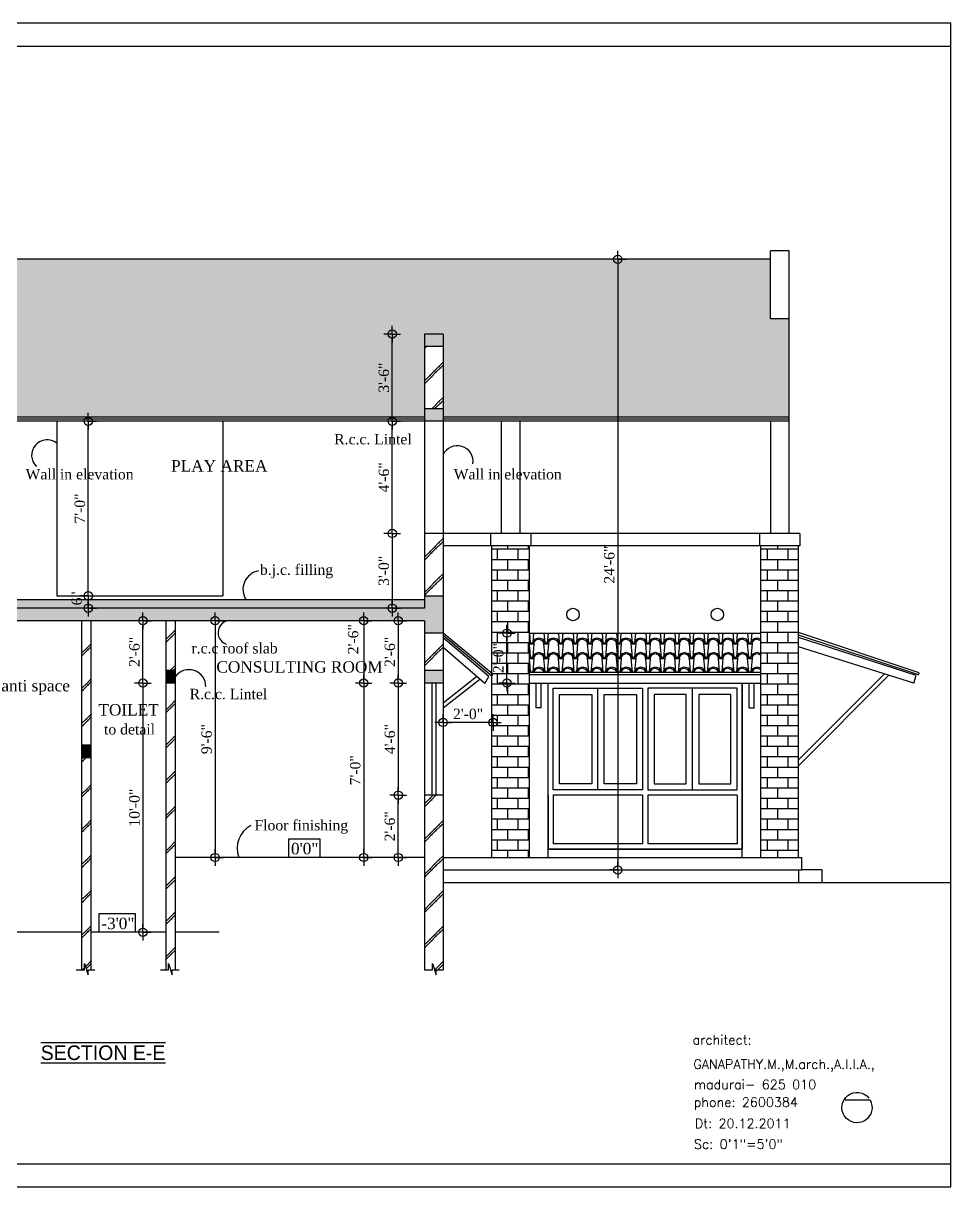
# Model space of a CAD drawing. Extents: x 7848 to 13228, y -2245 to 213.
# Drawn here: x 12782 to 13228, y -432 to 128 of the extents above; entities that cross this region are included whole.
import ezdxf
from ezdxf.enums import TextEntityAlignment as Align

# ---------------------------------------------------------------- set-up
doc = ezdxf.new("R2010")
doc.units = 0
doc.header["$LTSCALE"] = 20
doc.header["$MEASUREMENT"] = 0
doc.header["$PDMODE"] = 34
doc.header["$PDSIZE"] = 5
doc.layers.get('0').update_dxf_attribs({"linetype": 'CONTINUOUS'})
doc.layers.get('Defpoints').update_dxf_attribs({"linetype": 'CONTINUOUS'})
for name, color, linetype in [('border', 230, 'CONTINUOUS'), ('BORTEXT', 2, 'CONTINUOUS'), ('DETTEXT', 7, 'CONTINUOUS'), ('DIMLINE', 254, 'CONTINUOUS'), ('HATCH', 252, 'CONTINUOUS'), ('text', 2, 'CONTINUOUS'), ('TILE', 22, 'CONTINUOUS'), ('wall', 13, 'CONTINUOUS'), ('window', 4, 'CONTINUOUS'), ('window sill', 5, 'CONTINUOUS'), ('WOOD', 7, 'CONTINUOUS')]:
    doc.layers.add(name, color=color, linetype=linetype)
doc.layers.add('correct', color=230, linetype='CONTINUOUS', plot=False)
doc.styles.add('A', font='romans.shx')
doc.styles.add('style3', font='times_1.ttf')
doc.styles.add('style4', font='boos1_0.ttf')
doc.styles.add('style5', font='times_1.ttf')
doc.dimstyles.new('arch61', dxfattribs={"dimscale": 0, "dimtxt": 5, "dimasz": 2, "dimexe": 0.18, "dimexo": 0.0625, "dimgap": 1.5, "dimtad": 1, "dimzin": 3, "dimdsep": 46, "dimlunit": 4, "dimtxsty": 'style3', "dimblk": 'BLK', "dimcen": 0, "dimse1": 1, "dimse2": 1, "dimclrd": 256, "dimclrt": 3, "dimazin": 0, "dimtfac": 1, "dimtix": 1, "dimtmove": 2, "dimatfit": 3, "dimldrblk": 'NONE', "dimfxl": 0.18, "dimtolj": 1, "dimtzin": 0, "dimlwd": -1, "dimarcsym": 0})
pattern_1 = [(45, (72.228, 1035.557), (-8.485281, 8.485281), [3, 0]), (45, (71.521, 1036.264), (-8.485281, 8.485281), [3, 0])]

# ---------------------------------------------------------------- blocks, each defined once
blk = doc.blocks.new('BLK')
for q in [(-2, 0), (0, 2), (0, -2), (2, 0)]:
    blk.add_line((0, 0), q)
blk.add_circle((0, 0), 1)
blk = doc.blocks.new('*D485')
at = {"layer": 'Defpoints', "color": 0}
for p in [(12797.91, -63.54), (12813.09, -63.54), (12797.91, -147.54)]:
    blk.add_point(p, dxfattribs=at)
at = {"layer": 'DIMLINE'}
blk.add_line((12813.09, -145.54), (12813.09, -65.54), dxfattribs=at)
at = {"layer": 'DIMLINE', "xscale": 2, "yscale": 2, "zscale": 2}
for p, rotation in [((12813.09, -63.54), 90), ((12813.09, -147.54), 270)]:
    blk.add_blockref('BLK', p, dxfattribs=dict(at, rotation=rotation))
at = {"layer": 'DIMLINE', "color": 3, "insert": (12809.04, -105.54), "char_height": 5, "attachment_point": 5, "rotation": 90, "style": 'style3'}
blk.add_mtext('\\A1;7\'-0"', dxfattribs=at)
blk = doc.blocks.new('_None')
blk = doc.blocks.new('*D486')
at = {"layer": 'Defpoints', "color": 0}
for p in [(12822.61, -147.54), (12813.09, -153.54), (12822.61, -153.54)]:
    blk.add_point(p, dxfattribs=at)
at = {"layer": 'DIMLINE'}
for p, q in [((12813.09, -145.54), (12813.09, -143.54)), ((12813.09, -147.54), (12813.09, -153.54)), ((12813.09, -155.54), (12813.09, -157.54))]:
    blk.add_line(p, q, dxfattribs=at)
at = {"layer": 'DIMLINE', "xscale": 2, "yscale": 2, "zscale": 2}
for p, rotation in [((12813.09, -147.54), 270), ((12813.09, -153.54), 90)]:
    blk.add_blockref('BLK', p, dxfattribs=dict(at, rotation=rotation))
at = {"layer": 'DIMLINE', "color": 3, "insert": (12807.61, -148.74), "char_height": 5, "attachment_point": 5, "rotation": 90, "style": 'style3'}
blk.add_mtext('\\A1;6"', dxfattribs=at)
blk = doc.blocks.new('*D487')
at = {"layer": 'Defpoints', "color": 0}
for p in [(12974.91, -117.54), (12959.42, -153.54), (12974.91, -153.54)]:
    blk.add_point(p, dxfattribs=at)
at = {"layer": 'DIMLINE'}
blk.add_line((12959.42, -119.54), (12959.42, -151.54), dxfattribs=at)
at = {"layer": 'DIMLINE', "xscale": 2, "yscale": 2, "zscale": 2}
for p, rotation in [((12959.42, -117.54), 90), ((12959.42, -153.54), 270)]:
    blk.add_blockref('BLK', p, dxfattribs=dict(at, rotation=rotation))
at = {"layer": 'DIMLINE', "color": 3, "insert": (12955.38, -135.54), "char_height": 5, "attachment_point": 5, "rotation": 90, "style": 'style3'}
blk.add_mtext('\\A1;3\'-0"', dxfattribs=at)
blk = doc.blocks.new('*D488')
at = {"layer": 'Defpoints', "color": 0}
for p in [(12959.42, -63.54), (12974.91, -63.54), (12974.91, -117.54)]:
    blk.add_point(p, dxfattribs=at)
at = {"layer": 'DIMLINE'}
blk.add_line((12959.42, -115.54), (12959.42, -65.54), dxfattribs=at)
at = {"layer": 'DIMLINE', "xscale": 2, "yscale": 2, "zscale": 2}
for p, rotation in [((12959.42, -63.54), 90), ((12959.42, -117.54), 270)]:
    blk.add_blockref('BLK', p, dxfattribs=dict(at, rotation=rotation))
at = {"layer": 'DIMLINE', "color": 3, "insert": (12955.38, -90.54), "char_height": 5, "attachment_point": 5, "rotation": 90, "style": 'style3'}
blk.add_mtext('\\A1;4\'-6"', dxfattribs=at)
blk = doc.blocks.new('*D489')
at = {"layer": 'Defpoints', "color": 0}
for p in [(12959.42, -21.54), (12974.91, -21.54), (12974.91, -63.54)]:
    blk.add_point(p, dxfattribs=at)
at = {"layer": 'DIMLINE'}
blk.add_line((12959.42, -61.54), (12959.42, -23.54), dxfattribs=at)
at = {"layer": 'DIMLINE', "xscale": 2, "yscale": 2, "zscale": 2}
for p, rotation in [((12959.42, -21.54), 90), ((12959.42, -63.54), 270)]:
    blk.add_blockref('BLK', p, dxfattribs=dict(at, rotation=rotation))
at = {"layer": 'DIMLINE', "color": 3, "insert": (12955.38, -42.54), "char_height": 5, "attachment_point": 5, "rotation": 90, "style": 'style3'}
blk.add_mtext('\\A1;3\'-6"', dxfattribs=at)
blk = doc.blocks.new('*D490')
at = {"layer": 'Defpoints', "color": 0}
for p in [(12962.31, -243.54), (12974.91, -243.54), (12974.91, -273.54)]:
    blk.add_point(p, dxfattribs=at)
at = {"layer": 'DIMLINE'}
blk.add_line((12962.31, -271.54), (12962.31, -245.54), dxfattribs=at)
at = {"layer": 'DIMLINE', "xscale": 2, "yscale": 2, "zscale": 2}
for p, rotation in [((12962.31, -243.54), 90), ((12962.31, -273.54), 270)]:
    blk.add_blockref('BLK', p, dxfattribs=dict(at, rotation=rotation))
at = {"layer": 'DIMLINE', "color": 3, "insert": (12958.27, -258.54), "char_height": 5, "attachment_point": 5, "rotation": 90, "style": 'style3'}
blk.add_mtext('\\A1;2\'-6"', dxfattribs=at)
blk = doc.blocks.new('*D491')
at = {"layer": 'Defpoints', "color": 0}
for p in [(12978.41, -189.54), (12962.31, -243.54), (12978.41, -243.54)]:
    blk.add_point(p, dxfattribs=at)
at = {"layer": 'DIMLINE'}
blk.add_line((12962.31, -191.54), (12962.31, -241.54), dxfattribs=at)
at = {"layer": 'DIMLINE', "xscale": 2, "yscale": 2, "zscale": 2}
for p, rotation in [((12962.31, -189.54), 90), ((12962.31, -243.54), 270)]:
    blk.add_blockref('BLK', p, dxfattribs=dict(at, rotation=rotation))
at = {"layer": 'DIMLINE', "color": 3, "insert": (12958.27, -216.54), "char_height": 5, "attachment_point": 5, "rotation": 90, "style": 'style3'}
blk.add_mtext('\\A1;4\'-6"', dxfattribs=at)
blk = doc.blocks.new('*D492')
at = {"layer": 'Defpoints', "color": 0}
for p in [(12974.91, -159.54), (12962.31, -189.54), (12974.91, -189.54)]:
    blk.add_point(p, dxfattribs=at)
at = {"layer": 'DIMLINE'}
blk.add_line((12962.31, -161.54), (12962.31, -187.54), dxfattribs=at)
at = {"layer": 'DIMLINE', "xscale": 2, "yscale": 2, "zscale": 2}
for p, rotation in [((12962.31, -159.54), 90), ((12962.31, -189.54), 270)]:
    blk.add_blockref('BLK', p, dxfattribs=dict(at, rotation=rotation))
at = {"layer": 'DIMLINE', "color": 3, "insert": (12958.27, -174.54), "char_height": 5, "attachment_point": 5, "rotation": 90, "style": 'style3'}
blk.add_mtext('\\A1;2\'-6"', dxfattribs=at)
blk = doc.blocks.new('*D493')
at = {"layer": 'Defpoints', "color": 0}
for p in [(12900.01, -159.54), (12874.14, -273.54), (12900.01, -273.54)]:
    blk.add_point(p, dxfattribs=at)
at = {"layer": 'DIMLINE'}
blk.add_line((12874.14, -161.54), (12874.14, -271.54), dxfattribs=at)
at = {"layer": 'DIMLINE', "xscale": 2, "yscale": 2, "zscale": 2}
for p, rotation in [((12874.14, -159.54), 90), ((12874.14, -273.54), 270)]:
    blk.add_blockref('BLK', p, dxfattribs=dict(at, rotation=rotation))
at = {"layer": 'DIMLINE', "color": 3, "insert": (12870.09, -216.54), "char_height": 5, "attachment_point": 5, "rotation": 90, "style": 'style3'}
blk.add_mtext('\\A1;9\'-6"', dxfattribs=at)
blk = doc.blocks.new('*D494')
at = {"layer": 'Defpoints', "color": 0}
for p in [(12974.91, -189.54), (12945.66, -273.54), (12974.91, -273.54)]:
    blk.add_point(p, dxfattribs=at)
at = {"layer": 'DIMLINE'}
blk.add_line((12945.66, -191.54), (12945.66, -271.54), dxfattribs=at)
at = {"layer": 'DIMLINE', "xscale": 2, "yscale": 2, "zscale": 2}
for p, rotation in [((12945.66, -189.54), 90), ((12945.66, -273.54), 270)]:
    blk.add_blockref('BLK', p, dxfattribs=dict(at, rotation=rotation))
at = {"layer": 'DIMLINE', "color": 3, "insert": (12941.61, -231.54), "char_height": 5, "attachment_point": 5, "rotation": 90, "style": 'style3'}
blk.add_mtext('\\A1;7\'-0"', dxfattribs=at)
blk = doc.blocks.new('*D495')
at = {"layer": 'Defpoints', "color": 0}
for p in [(12974.91, -159.54), (12945.66, -189.54), (12974.91, -189.54)]:
    blk.add_point(p, dxfattribs=at)
at = {"layer": 'DIMLINE'}
blk.add_line((12945.66, -161.54), (12945.66, -187.54), dxfattribs=at)
at = {"layer": 'DIMLINE', "xscale": 2, "yscale": 2, "zscale": 2}
for p, rotation in [((12945.66, -159.54), 90), ((12945.66, -189.54), 270)]:
    blk.add_blockref('BLK', p, dxfattribs=dict(at, rotation=rotation))
at = {"layer": 'DIMLINE', "color": 3, "insert": (12940.61, -168.44), "char_height": 5, "attachment_point": 5, "rotation": 90, "style": 'style3'}
blk.add_mtext('\\A1;2\'-6"', dxfattribs=at)
blk = doc.blocks.new('*D496')
at = {"layer": 'Defpoints', "color": 0}
for p in [(12850.41, -189.54), (12839.4, -309.54), (12850.41, -309.54)]:
    blk.add_point(p, dxfattribs=at)
at = {"layer": 'DIMLINE'}
blk.add_line((12839.4, -191.54), (12839.4, -307.54), dxfattribs=at)
at = {"layer": 'DIMLINE', "xscale": 2, "yscale": 2, "zscale": 2}
for p, rotation in [((12839.4, -189.54), 90), ((12839.4, -309.54), 270)]:
    blk.add_blockref('BLK', p, dxfattribs=dict(at, rotation=rotation))
at = {"layer": 'DIMLINE', "color": 3, "insert": (12835.35, -249.54), "char_height": 5, "attachment_point": 5, "rotation": 90, "style": 'style3'}
blk.add_mtext('\\A1;10\'-0"', dxfattribs=at)
blk = doc.blocks.new('*D497')
at = {"layer": 'Defpoints', "color": 0}
for p in [(12839.4, -159.54), (12850.41, -159.54), (12850.41, -189.54)]:
    blk.add_point(p, dxfattribs=at)
at = {"layer": 'DIMLINE'}
blk.add_line((12839.4, -187.54), (12839.4, -161.54), dxfattribs=at)
at = {"layer": 'DIMLINE', "xscale": 2, "yscale": 2, "zscale": 2}
for p, rotation in [((12839.4, -159.54), 90), ((12839.4, -189.54), 270)]:
    blk.add_blockref('BLK', p, dxfattribs=dict(at, rotation=rotation))
at = {"layer": 'DIMLINE', "color": 3, "insert": (12835.35, -174.54), "char_height": 5, "attachment_point": 5, "rotation": 90, "style": 'style3'}
blk.add_mtext('\\A1;2\'-6"', dxfattribs=at)
blk = doc.blocks.new('*D503')
at = {"layer": 'Defpoints', "color": 0}
for p in [(13060.55, 14.46), (13067.94, -279.54), (13074.59, -279.54)]:
    blk.add_point(p, dxfattribs=at)
at = {"layer": 'DIMLINE'}
blk.add_line((13067.94, 12.46), (13067.94, -277.54), dxfattribs=at)
at = {"layer": 'DIMLINE', "xscale": 2, "yscale": 2, "zscale": 2}
for p, rotation in [((13067.94, 14.46), 90), ((13067.94, -279.54), 270)]:
    blk.add_blockref('BLK', p, dxfattribs=dict(at, rotation=rotation))
at = {"layer": 'DIMLINE', "color": 3, "insert": (13063.9, -132.54), "char_height": 5, "attachment_point": 5, "rotation": 90, "style": 'style3'}
blk.add_mtext('\\A1;24\'-6"', dxfattribs=at)
blk = doc.blocks.new('*D504')
at = {"layer": 'Defpoints', "color": 0}
for p in [(12983.91, -165.54), (13007.91, -185.34), (12983.91, -208.5)]:
    blk.add_point(p, dxfattribs=at)
at = {"layer": 'DIMLINE'}
blk.add_line((13005.91, -208.5), (12985.91, -208.5), dxfattribs=at)
at = {"layer": 'DIMLINE', "xscale": 2, "yscale": 2, "zscale": 2, "rotation": 180}
blk.add_blockref('BLK', (12983.91, -208.5), dxfattribs=at)
at = {"layer": 'DIMLINE', "xscale": 2, "yscale": 2, "zscale": 2}
blk.add_blockref('BLK', (13007.91, -208.5), dxfattribs=at)
at = {"layer": 'DIMLINE', "color": 3, "insert": (12995.91, -204.46), "char_height": 5, "attachment_point": 5, "style": 'style3'}
blk.add_mtext('\\A1;2\'-0"', dxfattribs=at)
blk = doc.blocks.new('*D505')
at = {"layer": 'Defpoints', "color": 0}
for p in [(12983.91, -165.54), (13014.57, -165.54), (12983.91, -189.54)]:
    blk.add_point(p, dxfattribs=at)
at = {"layer": 'DIMLINE'}
blk.add_line((13014.57, -187.54), (13014.57, -167.54), dxfattribs=at)
at = {"layer": 'DIMLINE', "xscale": 2, "yscale": 2, "zscale": 2}
for p, rotation in [((13014.57, -165.54), 90), ((13014.57, -189.54), 270)]:
    blk.add_blockref('BLK', p, dxfattribs=dict(at, rotation=rotation))
at = {"layer": 'DIMLINE', "color": 3, "insert": (13010.53, -177.54), "char_height": 5, "attachment_point": 5, "rotation": 90, "style": 'style3'}
blk.add_mtext('\\A1;2\'-0"', dxfattribs=at)

msp = doc.modelspace()

# ---------------------------------------------------------------- hatches: boundary and pattern name
at = {"layer": 'HATCH'}
for points in [[(12983.907, -27.538), (12983.907, -21.538), (12974.907, -21.538), (12974.907, -27.538)], [(12983.907, -63.538), (12983.907, -57.538), (12974.907, -57.538), (12974.907, -63.538)], [(12974.907, -159.538), (12974.907, -165.538), (12983.907, -165.538), (12983.907, -147.538), (12974.907, -147.538), (12974.907, -153.538), (12761.907, -153.538), (12761.907, -147.538), (12752.907, -147.538), (12752.907, -165.538), (12761.907, -165.538), (12761.907, -159.538)], [(12854.907, -183.538), (12850.407, -183.538), (12850.407, -189.538), (12854.907, -189.538)], [(12983.907, -189.538), (12983.907, -183.538), (12974.907, -183.538), (12974.907, -189.538)], [(12814.407, -219.538), (12809.907, -219.538), (12809.907, -225.538), (12814.407, -225.538)]]:
    msp.add_hatch(color=8, dxfattribs=at).paths.add_polyline_path(points)
h = msp.add_hatch(dxfattribs=at)
h.set_pattern_fill('BRICK HATCH', color=8, angle=45, style=0)
h.set_pattern_definition(pattern_1)
h.paths.add_polyline_path([(12974.907, -57.538), (12983.907, -57.538), (12983.907, -27.538), (12974.907, -27.538)])
h = msp.add_hatch(dxfattribs=at)
h.set_pattern_fill('BRICK HATCH', color=8, angle=45, style=0)
h.set_pattern_definition(pattern_1)
h.paths.add_polyline_path([(12974.907, -147.538), (12983.907, -147.538), (12983.907, -117.538), (12974.907, -117.538)])
h = msp.add_hatch(dxfattribs=at)
h.set_pattern_fill('AR-CONC', color=8, style=0)
h.set_pattern_definition([(50, (72.2285, 1035.5566), (7.1726018, -0.6275213), [0.75, -8.25]), (355, (72.2285, 1035.5566), (-1.3875133, 7.5219213), [0.6, -6.6]), (100.4514, (72.826, 1035.504), (5.785094, 6.8943954), [0.637402, -7.011421]), (46.1842, (72.2285, 1037.557), (10.6724105, -1.65519), [1.125, -12.375]), (96.6356, (73.118, 1037.419), (9.346627, 9.741179), [0.956103, -10.51713]), (351.1842, (72.228, 1037.557), (9.346619, 9.741186), [0.9, -9.9]), (21, (73.2285, 1037.0566), (5.9690705, -4.026189), [0.75, -8.25]), (326, (73.2285, 1037.0566), (2.4331533, 7.2515005), [0.6, -6.6]), (71.4514, (73.726, 1036.721), (8.4022263, 3.225305), [0.637402, -7.011421]), (37.5, (72.2285, 1035.5566), (0.12159855, 3.32893854), [0, -6.52, 0, -6.7, 0, -6.625]), (7.5, (72.2285, 1035.5566), (2.6306954, 3.9441171), [0, -3.82, 0, -6.37, 0, -2.525]), (327.5, (69.9985, 1035.5566), (5.33822436, -0.2255487), [0, -2.5, 0, -7.8, 0, -10.35]), (317.5, (68.9985, 1035.5566), (5.8318617, 1.0010498), [0, -3.25, 0, -5.18, 0, -7.35])])
h.paths.add_polyline_path([(12974.907, -153.538), (12974.907, -149.538), (12761.907, -149.538), (12761.907, -153.538)])
h = msp.add_hatch(dxfattribs=at)
h.set_pattern_fill('BRICK HATCH', color=8, angle=45, style=0)
h.set_pattern_definition(pattern_1)
h.paths.add_polyline_path([(12814.407, -159.538), (12809.907, -159.538), (12809.907, -219.538), (12814.407, -219.538)])
h = msp.add_hatch(dxfattribs=at)
h.set_pattern_fill('BRICK HATCH', color=8, angle=45, style=0)
h.set_pattern_definition(pattern_1)
h.paths.add_polyline_path([(12854.907, -159.538), (12850.407, -159.538), (12850.407, -183.538), (12854.907, -183.538)])
h = msp.add_hatch(dxfattribs=at)
h.set_pattern_fill('BRICK HATCH', color=8, angle=45, style=0)
h.set_pattern_definition(pattern_1)
h.paths.add_polyline_path([(12974.907, -183.538), (12983.907, -183.538), (12983.907, -165.538), (12974.907, -165.538)])
h = msp.add_hatch(dxfattribs=at)
h.set_pattern_fill('BRICK HATCH', color=8, angle=45, style=0)
h.set_pattern_definition(pattern_1)
h.paths.add_polyline_path([(12850.407, -327.561), (12851.713, -327.561), (12851.713, -324.574), (12853.475, -330.045), (12853.475, -327.542), (12854.907, -327.542), (12854.907, -189.538), (12850.407, -189.538)])
h = msp.add_hatch(dxfattribs=at)
h.set_pattern_fill('BRICK HATCH', color=8, angle=45, style=0)
h.set_pattern_definition(pattern_1)
h.paths.add_polyline_path([(12809.907, -327.561), (12811.213, -327.561), (12811.213, -324.574), (12812.975, -330.045), (12812.975, -327.542), (12814.407, -327.542), (12814.407, -225.538), (12809.907, -225.538)])
h = msp.add_hatch(dxfattribs=at)
h.set_pattern_fill('BRICK HATCH', color=8, angle=45, style=0)
h.set_pattern_definition(pattern_1)
h.paths.add_polyline_path([(12983.907, -243.538), (12974.907, -243.538), (12974.907, -327.561), (12978.797, -327.561), (12978.797, -324.574), (12979.753, -327.542), (12983.907, -327.542)])
at = {"layer": 'TILE'}
h = msp.add_hatch(dxfattribs=at)
h.set_pattern_fill('SPANTILE', color=256, scale=7, style=0)
h.set_pattern_definition([(274.9697, (78.66846, 1042.5566), (-6.999939149, 84.0000073606), [6.464304, -155.143247]), (180, (79.2285, 1036.1166), (-7, -7), [0.56, -6.44]), (0, (72.2285, 1035.5566), (7, 7), [1.96, -5.04]), (90, (74.1885, 1035.5566), (-7, 7), [0.7, -6.3]), (270, (78.6685, 1036.2566), (7, -7), [0.7, -6.3]), (0, (78.6685, 1035.5566), (7, 7), [0.56, -6.44]), (0, (72.2285, 1036.1166), (7, 7), [1.4, -5.6]), (85.0303, (73.62846, 1036.1166), (6.999939149, 84.0000073606), [6.464304, -155.143247]), (52.6961, (73.62846, 1036.4666), (-90.999901229, -119.000075192), [1.848056, -182.95725]), (18.4349, (74.7485, 1037.9366), (14.00000304, 6.99998882), [1.770874, -20.365065]), (341.5651, (76.4285, 1038.4966), (-14.00000304, 6.99998882), [1.770874, -20.365065]), (307.3039, (78.10846, 1037.9366), (90.999901229, -119.000075192), [1.848056, -182.95725]), (20.2249, (75.09846, 1037.4466), (-76.99998085, -28.000058349), [1.417395, -140.321804]), (339.7751, (76.42846, 1037.9366), (76.99998085, -28.000058349), [1.417395, -140.321804]), (307.4054, (77.75846, 1037.4466), (70.000069668, -90.999947255), [1.498063, -148.308475]), (52.5946, (74.18846, 1036.2566), (-70.000069668, -90.999947255), [1.498063, -148.308475])])
h.paths.add_polyline_path([(13150.407, -61.538), (13150.407, -14.049), (13141.407, -14.049), (13141.407, 14.462), (12766.427, 14.462), (12766.427, -61.538), (12974.907, -61.538), (12974.907, -21.538), (12983.907, -21.538), (12983.907, -61.538)])
h = msp.add_hatch(dxfattribs=at)
h.set_pattern_fill('BRICK', color=256, scale=20, style=0)
h.paths.add_polyline_path([(13007.407, -273.538), (13025.407, -273.538), (13025.407, -123.538), (13007.407, -123.538)])
h = msp.add_hatch(dxfattribs=at)
h.set_pattern_fill('BRICK', color=256, scale=20, style=0)
h.paths.add_polyline_path([(13154.907, -123.538), (13136.907, -123.538), (13136.907, -273.538), (13154.907, -273.538)])
h = msp.add_hatch(dxfattribs=at)
h.set_pattern_fill('SPANTILE', color=256, scale=7, style=0)
h.set_pattern_definition([(274.9697, (3666.182, -1612.73458), (-6.999939149, 84.000007361), [6.464304, -155.143247]), (180, (3666.742, -1619.1746), (-7, -7), [0.56, -6.44]), (0, (3659.742, -1619.7346), (7, 7), [1.96, -5.04]), (90, (3661.702, -1619.7346), (-7, 7), [0.7, -6.3]), (270, (3666.182, -1619.0346), (7, -7), [0.7, -6.3]), (0, (3666.182, -1619.7346), (7, 7), [0.56, -6.44]), (0, (3659.742, -1619.1746), (7, 7), [1.4, -5.6]), (85.0303, (3661.142, -1619.17458), (6.999939149, 84.000007361), [6.464304, -155.143247]), (52.6961, (3661.142, -1618.82458), (-90.999901229, -119.000075192), [1.848056, -182.95725]), (18.4349, (3662.262, -1617.3546), (14.00000304, 6.9999888), [1.770874, -20.365065]), (341.5651, (3663.942, -1616.7946), (-14.00000304, 6.9999888), [1.770874, -20.365065]), (307.3039, (3665.622, -1617.35458), (90.999901229, -119.000075192), [1.848056, -182.95725]), (20.2249, (3662.612, -1617.84458), (-76.99998085, -28.000058349), [1.417395, -140.321804]), (339.7751, (3663.942, -1617.35458), (76.99998085, -28.000058349), [1.417395, -140.321804]), (307.4054, (3665.272, -1617.84458), (70.000069668, -90.999947255), [1.498063, -148.308475]), (52.5946, (3661.702, -1619.03458), (-70.000069668, -90.999947255), [1.498063, -148.308475])])
h.paths.add_polyline_path([(13136.907, -184.538), (13136.907, -165.538), (13025.407, -165.538), (13025.407, -184.538)])

# ---------------------------------------------------------------- linework, layer by layer
for p, q in [((12797.907, -63.538), (12797.907, -147.538)), ((12877.907, -63.538), (12797.907, -63.538)), ((12877.907, -63.538), (12877.907, -147.538)), ((12974.907, -63.538), (12974.907, -117.538)), ((12983.907, -63.538), (12983.907, -117.538)), ((12974.907, -149.538), (12761.907, -149.538)), ((12797.907, -147.538), (12877.907, -147.538)), ((13166.407, -279.538), (13156.407, -279.538)), ((13166.407, -285.538), (13166.407, -279.538))]:
    msp.add_line(p, q)
at = {"lineweight": -2}
for p, q in [((13005.907, -186.339), (12983.907, -167.821)), ((13003.944, -189.789), (12983.907, -172.386)), ((12983.907, -199.008), (13000.015, -186.376)), ((12983.907, -201.549), (13001.553, -187.712)), ((13003.944, -189.789), (13005.907, -186.339))]:
    msp.add_line(p, q, dxfattribs=at)
for points in [[(12807.314, -327.561), (12811.213, -327.561), (12811.213, -324.574), (12812.975, -330.045), (12812.975, -327.542), (12816.322, -327.542)], [(12847.814, -327.561), (12851.713, -327.561), (12851.713, -324.574), (12853.475, -330.045), (12853.475, -327.542), (12856.822, -327.542)], [(12974.898, -327.561), (12978.797, -327.561), (12978.797, -324.574), (12980.56, -330.045), (12980.56, -327.542), (12983.907, -327.542)]]:
    msp.add_lwpolyline(points)
at = {"layer": 'border'}
for p, q in [((12308.547, 117.093), (13228.232, 117.093)), ((12308.547, -421.049), (13228.232, -421.049))]:
    msp.add_line(p, q, dxfattribs=at)
at = {"layer": 'correct', "color": 3}
msp.add_lwpolyline([(12308.547, 128.084), (12308.547, -432.04), (13228.232, -432.04), (13228.232, 128.084)], close=True, dxfattribs=at)
at = {"layer": 'DETTEXT'}
for centre, radius, start, end in [((12793.294, -79.926), 7.453, 51.76589, 226.17166), ((12990.766, -82.826), 7.552, 351.02829, 155.27319), ((12896.692, -144.518), 9.137, 100.5526, 213.325), ((12881.356, -165.282), 5.808, 81.53698, 251.12033), ((12861.567, -191.203), 8.083, 358.38782, 145.47905), ((12896.924, -269.037), 12.212, 116.94735, 201.6269)]:
    msp.add_arc(centre, radius, start, end, dxfattribs=at)
at = {"layer": 'text'}
for points in [[(12909.714, -264.513), (12924.519, -264.513), (12924.519, -273.538), (12909.714, -273.538)], [(12818.394, -300.513), (12835.743, -300.513), (12835.743, -309.538), (12818.394, -309.538)]]:
    msp.add_lwpolyline(points, close=True, dxfattribs=at)
msp.add_lwpolyline([(13177.488, -390.277), (13189.413, -390.277, -26.3843038), (13188.791, -389.367)], format="xyb", dxfattribs=at)
at = {"layer": 'TILE'}
for p, q in [((12974.907, -61.538), (12766.427, -61.538)), ((13150.407, -61.538), (12983.907, -61.538)), ((12974.907, -62.538), (12766.427, -62.538)), ((13150.407, -62.538), (12983.907, -62.538))]:
    msp.add_line(p, q, dxfattribs=at)
at = {"layer": 'TILE', "lineweight": -2}
for p, q in [((13007.907, -185.34), (12983.907, -165.538)), ((13007.416, -186.203), (12983.907, -166.683)), ((13213.034, -184.645), (13154.907, -165.293)), ((13212.735, -185.574), (13154.907, -166.438)), ((13136.907, -184.538), (13025.407, -184.538)), ((13212.735, -185.574), (13213.034, -184.645)), ((13007.416, -186.203), (13007.907, -185.34))]:
    msp.add_line(p, q, dxfattribs=at)
at = {"layer": 'wall'}
for p, q in [((13150.407, 18.462), (13141.407, 18.462)), ((13141.407, -14.049), (13141.407, 18.462)), ((13150.407, -14.049), (13150.407, 18.462)), ((13141.407, 14.462), (12766.427, 14.462)), ((13141.407, -14.049), (13150.407, -14.049)), ((13150.407, -63.538), (13150.407, -14.049)), ((12974.907, -21.538), (12974.907, -63.538)), ((12983.907, -21.538), (12974.907, -21.538)), ((12983.907, -21.538), (12983.907, -63.538)), ((12983.907, -27.538), (12974.907, -27.538)), ((12983.907, -57.538), (12974.907, -57.538)), ((12974.907, -63.538), (12766.427, -63.538)), ((12983.907, -63.538), (12974.907, -63.538)), ((13150.407, -63.538), (12983.907, -63.538)), ((12983.907, -117.538), (12974.907, -117.538)), ((12974.907, -117.538), (12974.907, -153.538)), ((12983.907, -117.538), (12983.907, -189.538)), ((13155.657, -117.538), (12983.907, -117.538)), ((13006.657, -117.538), (13006.657, -123.538)), ((13026.157, -117.538), (13026.157, -123.538)), ((13136.157, -117.538), (13136.157, -123.538)), ((13155.657, -117.538), (13155.657, -123.538)), ((13155.657, -123.538), (12983.907, -123.538)), ((13007.407, -273.538), (13007.407, -123.538)), ((13025.407, -273.538), (13025.407, -123.538)), ((13136.907, -273.538), (13136.907, -123.538)), ((13154.907, -273.538), (13154.907, -123.538)), ((12974.907, -147.538), (12983.907, -147.538)), ((12974.907, -153.538), (12761.907, -153.538)), ((12974.907, -159.538), (12761.907, -159.538)), ((12809.907, -159.538), (12809.907, -327.561)), ((12814.407, -159.538), (12814.407, -327.542)), ((12850.407, -159.538), (12850.407, -327.561)), ((12854.907, -159.538), (12854.907, -327.542)), ((12974.907, -159.538), (12974.907, -189.538)), ((12983.907, -165.538), (12974.907, -165.538)), ((13025.407, -165.538), (13136.907, -165.538)), ((12854.907, -183.538), (12850.407, -183.538)), ((12983.907, -183.538), (12974.907, -183.538)), ((12854.907, -189.538), (12850.407, -189.538)), ((12983.907, -189.538), (12974.907, -189.538)), ((13034.407, -273.538), (13034.407, -189.538)), ((13127.907, -273.538), (13127.907, -189.538)), ((12814.407, -219.538), (12809.907, -219.538)), ((12814.407, -225.538), (12809.907, -225.538)), ((12983.907, -243.538), (12974.907, -243.538)), ((12974.907, -243.538), (12974.907, -327.561)), ((12983.907, -243.538), (12983.907, -327.542)), ((12974.907, -273.538), (12854.907, -273.538)), ((12983.907, -273.538), (13156.407, -273.538)), ((13034.407, -269.538), (13127.907, -269.538)), ((13156.407, -273.538), (13156.407, -279.538)), ((12983.907, -279.538), (13156.407, -279.538)), ((13154.907, -279.538), (13154.907, -285.538)), ((12983.907, -285.538), (13228.232, -285.538)), ((12809.907, -309.538), (12560.907, -309.538)), ((12850.407, -309.538), (12814.407, -309.538)), ((12876.077, -309.538), (12854.907, -309.538))]:
    msp.add_line(p, q, dxfattribs=at)
at = {"layer": 'window'}
for p, q in [((12978.407, -189.538), (12978.407, -243.538)), ((12980.407, -189.538), (12980.407, -243.538)), ((13034.407, -189.538), (13127.907, -189.538)), ((13034.407, -243.538), (13034.407, -189.538)), ((13127.907, -189.538), (13127.907, -243.538)), ((13036.907, -241.038), (13036.907, -192.038)), ((13036.907, -192.038), (13079.907, -192.038)), ((13058.407, -241.038), (13058.407, -192.038)), ((13079.907, -192.038), (13079.907, -241.038)), ((13082.407, -192.038), (13082.407, -241.038)), ((13125.407, -192.038), (13082.407, -192.038)), ((13103.907, -241.038), (13103.907, -192.038)), ((13125.407, -241.038), (13125.407, -192.038)), ((13034.407, -243.538), (13034.407, -269.538)), ((13079.907, -241.038), (13036.907, -241.038)), ((13036.907, -243.538), (13036.907, -267.038)), ((13079.907, -243.538), (13036.907, -243.538)), ((13079.907, -243.538), (13079.907, -267.038)), ((13082.407, -241.038), (13125.407, -241.038)), ((13082.407, -243.538), (13082.407, -267.038)), ((13125.407, -243.538), (13082.407, -243.538)), ((13125.407, -243.538), (13125.407, -267.038)), ((13127.907, -243.538), (13127.907, -269.538)), ((13079.907, -267.038), (13036.907, -267.038)), ((13125.407, -267.038), (13082.407, -267.038)), ((13127.907, -269.538), (13034.407, -269.538))]:
    msp.add_line(p, q, dxfattribs=at)
for points in [[(13055.407, -195.038), (13055.407, -238.038), (13039.907, -238.038), (13039.907, -195.038)], [(13076.907, -195.038), (13076.907, -238.038), (13061.407, -238.038), (13061.407, -195.038)], [(13085.407, -195.038), (13085.407, -238.038), (13100.907, -238.038), (13100.907, -195.038)], [(13106.907, -195.038), (13106.907, -238.038), (13122.407, -238.038), (13122.407, -195.038)]]:
    msp.add_lwpolyline(points, close=True, dxfattribs=at)
at = {"layer": 'window sill'}
for p, q in [((12974.907, -189.538), (12974.907, -243.538)), ((12983.907, -189.538), (12983.907, -243.538))]:
    msp.add_line(p, q, dxfattribs=at)
at = {"layer": 'WOOD'}
for p, q in [((13011.907, -63.538), (13011.907, -117.538)), ((13020.907, -117.538), (13020.907, -63.538)), ((13141.407, -63.538), (13141.407, -117.538)), ((13150.407, -117.538), (13150.407, -63.538)), ((13211.597, -185.842), (13154.907, -167.576)), ((13210.407, -189.538), (13154.907, -172.141)), ((13136.907, -185.538), (13025.407, -185.538)), ((13025.407, -189.538), (13136.907, -189.538)), ((13028.657, -201.538), (13028.657, -189.538)), ((13031.157, -201.538), (13031.157, -189.538)), ((13131.157, -201.538), (13131.157, -189.538)), ((13133.657, -201.538), (13133.657, -189.538)), ((13154.907, -226.564), (13196.342, -185.129)), ((13154.907, -229.393), (13198.495, -185.804)), ((13210.407, -189.538), (13211.597, -185.842)), ((13031.157, -201.538), (13028.657, -201.538)), ((13131.157, -201.538), (13133.657, -201.538))]:
    msp.add_line(p, q, dxfattribs=at)
for centre in [(13046.407, -156.538), (13115.907, -156.538)]:
    msp.add_circle(centre, 3, dxfattribs=at)

# ---------------------------------------------------------------- texts
at = {"layer": 'BORTEXT', "color": 2, "style": 'style4'}
msp.add_text('%%U%%OSECTION E-E', height=7.02428, dxfattribs=at).set_placement((12790.192, -371.039))
at = {"layer": 'DETTEXT', "style": 'style5'}
for s, p in [('R.c.c. Lintel', (12950.12, -74.644)), ('R.c.c. Lintel', (12880.562, -197.322)), ('to detail', (12832.955, -214.323))]:
    msp.add_text(s, height=5, dxfattribs=at).set_placement(p, align=Align.CENTER)
for s, p in [('Wall in elevation', (12782.911, -91.516)), ('Wall in elevation', (12989.003, -91.516)), ('r.c.c roof slab', (12862.75, -175.295)), ('Floor finishing', (12893.086, -260.492))]:
    msp.add_text(s, height=5, dxfattribs=at).set_placement(p)
msp.add_text('b.j.c. filling', height=5, dxfattribs=at).set_placement((12913.344, -135.614), align=Align.MIDDLE)
at = {"layer": 'text'}
for s, height, style, p in [('PLAY AREA', 5.5, 'style5', (12852.968, -87.734)), ('CONSULTING ROOM', 5.5, 'style5', (12874.745, -184.538)), ('anti space', 5.5, 'style5', (12771.279, -193.565)), ('TOILET', 5.5, 'style5', (12817.966, -205.184)), ('0\'0"', 5.5, 'style5', (12910.666, -272.011)), ('-3\'0"', 5.5, 'style5', (12819.346, -308.011)), ('architect:', 4.5, 'A', (13103.985, -363.551)), ('GANAPATHY.M.,M.arch.,A.I.I.A.,', 4.5, 'A', (13104.369, -375.264)), ('madurai- 625 010', 4.5, 'A', (13104.667, -385.095)), ('phone: 2600384', 4.5, 'A', (13104.539, -393.559))]:
    msp.add_text(s, height=height, dxfattribs=dict(at, style=style)).set_placement(p)
at = {"layer": 'text', "color": 0, "style": 'A'}
for s, p in [('Dt: 20.12.2011', (13105.067, -403.773)), ('Sc: 0\'1"=5\'0"', (13104.651, -413.771))]:
    msp.add_text(s, height=4.5, dxfattribs=at).set_placement(p)

# ---------------------------------------------------------------- dimensions: what is measured, and where the dimension line sits
at = {"layer": 'DIMLINE'}
for base, p1, p2, picture, middle in [((13067.941, -279.538), (13060.555, 14.462), (13074.589, -279.538), '*D503', (13063.897, -132.538)), ((12959.421, -21.538), (12974.907, -63.538), (12974.907, -21.538), '*D489', (12955.377, -42.538)), ((12813.086, -63.538), (12797.907, -147.538), (12797.907, -63.538), '*D485', (12809.036, -105.538)), ((12959.421, -63.538), (12974.907, -117.538), (12974.907, -63.538), '*D488', (12955.377, -90.538)), ((12959.421, -153.538), (12974.907, -117.538), (12974.907, -153.538), '*D487', (12955.377, -135.538)), ((12839.398, -159.538), (12850.407, -189.538), (12850.407, -159.538), '*D497', (12835.354, -174.538)), ((12874.143, -273.538), (12900.006, -159.538), (12900.006, -273.538), '*D493', (12870.093, -216.538)), ((12962.311, -189.538), (12974.907, -159.538), (12974.907, -189.538), '*D492', (12958.267, -174.538)), ((13014.569, -165.538), (12983.907, -189.538), (12983.907, -165.538), '*D505', (13010.526, -177.538)), ((12839.398, -309.538), (12850.407, -189.538), (12850.407, -309.538), '*D496', (12835.354, -249.538)), ((12945.657, -273.538), (12974.907, -189.538), (12974.907, -273.538), '*D494', (12941.607, -231.538)), ((12962.311, -243.538), (12978.407, -189.538), (12978.407, -243.538), '*D491', (12958.267, -216.538)), ((12962.311, -243.538), (12974.907, -273.538), (12974.907, -243.538), '*D490', (12958.267, -258.538))]:
    dim = msp.add_linear_dim(base=base, p1=p1, p2=p2, angle=90, dimstyle='arch61', override={"dimscale": 1}, dxfattribs=at)
    dim.commit()
    dim.dimension.update_dxf_attribs({"geometry": picture, "text_midpoint": middle})
for base, p1, p2, picture, middle in [((12813.086, -153.538), (12822.605, -147.538), (12822.605, -153.538), '*D486', (12807.605, -148.745)), ((12945.657, -189.538), (12974.907, -159.538), (12974.907, -189.538), '*D495', (12940.613, -168.44))]:
    dim = msp.add_linear_dim(base=base, p1=p1, p2=p2, angle=90, dimstyle='arch61', override={"dimscale": 1}, dxfattribs=at)
    dim.commit()
    dim.dimension.update_dxf_attribs({"geometry": picture, "text_midpoint": middle, "dimtype": 160})
dim = msp.add_linear_dim(base=(12983.907, -208.5), p1=(13007.907, -185.34), p2=(12983.907, -165.538), dimstyle='arch61', override={"dimscale": 1}, dxfattribs=at)
dim.commit()
dim.dimension.update_dxf_attribs({"geometry": '*D504', "text_midpoint": (12995.907, -204.457)})

doc.saveas('drawing.dxf')
